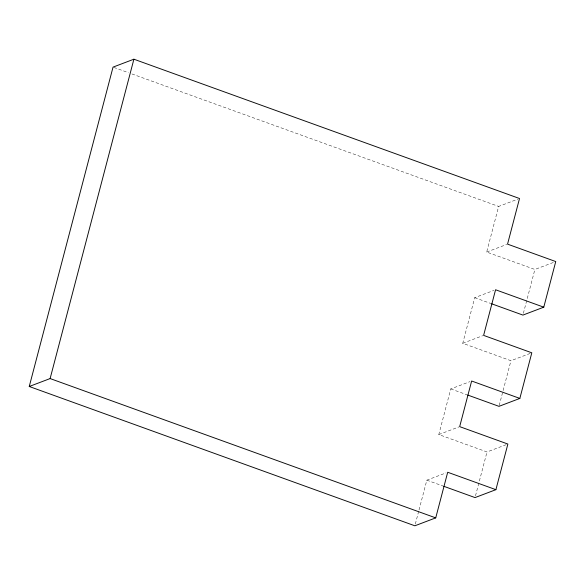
<?xml version="1.0" encoding="UTF-8"?>
<svg xmlns="http://www.w3.org/2000/svg" width="585" height="585" viewBox="0 0 585 585"><rect width="100%" height="100%" fill="white"/><g stroke="black" fill="none" stroke-linecap="round" stroke-linejoin="round"><path stroke-width="0.44" stroke-dasharray="2.92 2.19" d="M415.328 524.043L418.78 510.88M419.006 510.003L426.831 480.175L446.033 472.892M506.2 444.68L487.005 451.964L438.801 434.553L450.772 388.923L469.974 381.639M530.142 353.435L510.946 360.718L462.742 343.3L474.713 297.677L493.908 290.394M553.249 262.497L534.88 269.466L486.683 252.055L498.647 206.432L517.849 199.149M475.495 495.831L487.005 451.964M499.202 405.464L502.888 391.423M503.115 390.546L510.946 360.718M523.37 313.333L534.88 269.466M486.683 252.055L506.712 244.457M462.742 343.3L482.771 335.702M438.801 434.553L458.837 426.948M113.892 67.429L128.495 72.701M131.932 73.944L498.647 206.432M474.713 297.677L490.778 303.483M450.772 388.923L466.837 394.729M426.831 480.175L442.903 485.981"/><path stroke-width="0.88" d="M543.779 307.176L495.575 289.758L483.612 335.388L531.809 352.799L519.846 398.422L471.642 381.01L459.671 426.633L507.875 444.044L495.904 489.674L447.7 472.256L435.73 517.879L414.867 525.798L29.25 386.488L113.037 67.121L133.899 59.202L519.517 198.512L507.546 244.135L555.75 261.553L543.779 307.176L522.917 315.088L491.627 303.79M29.25 386.488L50.12 378.568L133.899 59.202M519.846 398.422L498.976 406.341L467.686 395.036M495.904 489.674L475.035 497.586L443.744 486.281M50.12 378.568L435.73 517.879"/></g></svg>
